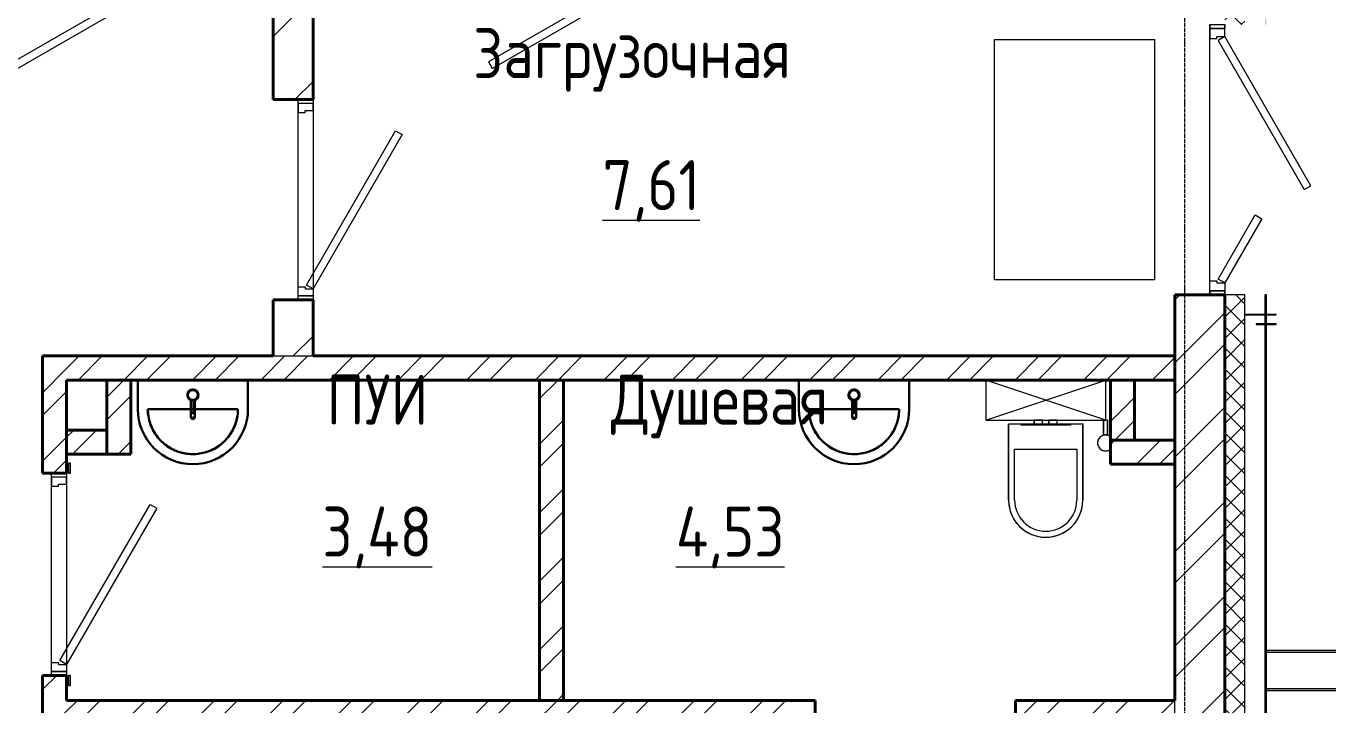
# Model space of a CAD drawing. Header units: millimetres. Extents: x 0 to 351840, y -132678 to 32417.
# Drawn here: x 341301 to 347798, y -46461 to -43071 of the extents above; entities that cross this region are included whole.
import ezdxf

# ---------------------------------------------------------------- set-up
doc = ezdxf.new("R2010")
doc.units = ezdxf.units.MM
doc.linetypes.add('BI_линия_сетки', pattern=[25, 20, -2.5, 0, -2.5])
doc.linetypes.add('BI_невидимые', pattern=[5, 3, -2])
for name, color, linetype, lineweight in [('Двери', 7, 'Continuous', 18), ('Марки помещений', 7, 'Continuous', 20), ('Оси', 7, 'Continuous', 9), ('Перекрытие', 7, 'Continuous', 18), ('Сантехника', 7, 'Continuous', 9), ('Стены внутренние', 7, 'Continuous', 18), ('Стены наружные', 7, 'Continuous', 18), ('Стены несущие', 7, 'Continuous', 18), ('Стены отделка', 7, 'Continuous', 18), ('Стены штриховка', 7, 'Continuous', 18), ('Узлы', 7, 'Continuous', 9)]:
    doc.layers.add(name, color=color, linetype=linetype, lineweight=lineweight)
doc.styles.add('GOST Common_1', font='GOST Common.ttf', dxfattribs={"width": 0.9, "height": 250})
pattern_1 = [(45, (2e-10, 1e-10), (-171.0739, 171.0739), []), (45, (114.05, 1e-10), (-171.0739, 171.0739), [])]

# ---------------------------------------------------------------- blocks, each defined once
blk = doc.blocks.new('_Двери_Металлические_Двупольная_Входная_улица-тамбур_стандарт - _дверь_ДМН_2300-1350_стандарт_П ДН-3-7647449-01 Этаж__0_000___Отделочный_')
at = {"layer": 'Двери', "color": 9, "lineweight": 9}
for p, q in [((254.8, 555), (-490, 125)), ((-470.8, 91.7), (274, 521.7)), ((274, 521.7), (254.8, 555)), ((400.3, 276.7), (419.6, 310)), ((720.8, 91.7), (400.3, 276.7)), ((419.6, 310), (740, 125)), ((-490, 125), (-530, 125)), ((-490, 125), (-470.8, 91.7)), ((-490, 85), (-490, 125)), ((-480, 85), (-490, 85)), ((-480, 50), (-480, 85)), ((740, 125), (720.8, 91.7)), ((730, 85), (740, 85)), ((730, 50), (730, 85)), ((740, 125), (780, 125)), ((740, 85), (740, 125)), ((-530, 50), (-480, 50)), ((780, 50), (730, 50))]:
    blk.add_line(p, q, dxfattribs=at)
at = {"layer": 'Двери', "color": 9, "linetype": 'BI_невидимые', "lineweight": 9}
for p, q in [((-550, 50), (-550, 125)), ((-550, 125), (-530, 125)), ((-530, 125), (-550, 125)), ((-530, 125), (-530, 50)), ((-530, 50), (-530, 125)), ((780, 50), (780, 125)), ((780, 125), (800, 125)), ((800, 125), (780, 125)), ((780, 125), (780, 50)), ((800, 125), (800, 50)), ((-530, 50), (-550, 50)), ((-550, 50), (-530, 50)), ((800, 50), (780, 50)), ((780, 50), (800, 50))]:
    blk.add_line(p, q, dxfattribs=at)
blk = doc.blocks.new('_Двери_Металлические_Однопольная_Техническая_1_3_4_8 - _дверь_ДМВ_2200-1010_П Д-24-7583663-01 Этаж__0_000___Отделочный_')
at = {"layer": 'Двери', "color": 9, "lineweight": 9}
for p, q in [((450.8, 545), (-320, 100)), ((470, 511.7), (450.8, 545)), ((-300.8, 66.7), (470, 511.7)), ((-355, 100), (-355, 25)), ((-320, 100), (-355, 100)), ((-320, 100), (-300.8, 66.7)), ((-320, 60), (-320, 100)), ((570, 100), (605, 100)), ((570, 60), (570, 100)), ((605, 100), (605, 25)), ((-355, 25), (-310, 25)), ((-310, 60), (-320, 60)), ((-310, 25), (-310, 60)), ((560, 60), (570, 60)), ((560, 25), (560, 60)), ((605, 25), (560, 25))]:
    blk.add_line(p, q, dxfattribs=at)
at = {"layer": 'Двери', "color": 9, "linetype": 'BI_невидимые', "lineweight": 9}
for p, q in [((-375, 25), (-375, 100)), ((-375, 100), (-355, 100)), ((-375, 25), (-375, 100)), ((-375, 100), (-355, 100)), ((-355, 100), (-355, 25)), ((-355, 100), (-355, 25)), ((605, 25), (605, 100)), ((605, 100), (625, 100)), ((605, 25), (605, 100)), ((605, 100), (625, 100)), ((625, 100), (625, 25)), ((625, 100), (625, 25)), ((-355, 25), (-375, 25)), ((-355, 25), (-375, 25)), ((625, 25), (605, 25)), ((625, 25), (605, 25))]:
    blk.add_line(p, q, dxfattribs=at)
blk = doc.blocks.new('_Двери_Металлические_Однопольная_Техническая_1_3_4_8 - _дверь_ДМВ_2200-1010_П Д-24_-7586755-01 Этаж__0_000___Отделочный_')
at = {"layer": 'Двери', "color": 9, "lineweight": 9}
for p, q in [((450.8, 545), (-320, 100)), ((470, 511.7), (450.8, 545)), ((-300.8, 66.7), (470, 511.7)), ((-355, 100), (-355, 25)), ((-320, 100), (-355, 100)), ((-320, 100), (-300.8, 66.7)), ((-320, 60), (-320, 100)), ((570, 100), (605, 100)), ((570, 60), (570, 100)), ((605, 100), (605, 25)), ((-355, 25), (-310, 25)), ((-310, 60), (-320, 60)), ((-310, 25), (-310, 60)), ((560, 60), (570, 60)), ((560, 25), (560, 60)), ((605, 25), (560, 25))]:
    blk.add_line(p, q, dxfattribs=at)
at = {"layer": 'Двери', "color": 9, "linetype": 'BI_невидимые', "lineweight": 9}
for p, q in [((-375, 25), (-375, 100)), ((-375, 100), (-355, 100)), ((-375, 25), (-375, 100)), ((-375, 100), (-355, 100)), ((-355, 100), (-355, 25)), ((-355, 100), (-355, 25)), ((605, 25), (605, 100)), ((605, 100), (625, 100)), ((605, 25), (605, 100)), ((605, 100), (625, 100)), ((625, 100), (625, 25)), ((625, 100), (625, 25)), ((-355, 25), (-375, 25)), ((-355, 25), (-375, 25)), ((625, 25), (605, 25)), ((625, 25), (605, 25))]:
    blk.add_line(p, q, dxfattribs=at)
blk = doc.blocks.new('_Двери_Металлическая_Однопольная_Техническая_для_гребенок - _дверь_ДМВ_2200-1010_Л Д-6_-7585613-01 Этаж__0_000___Отделочный_')
at = {"layer": 'Двери', "color": 9, "lineweight": 9}
for p, q in [((-223.6, 476.7), (-204.4, 510)), ((555.8, 26.7), (-223.6, 476.7)), ((-204.4, 510), (575, 60)), ((-380, 80), (-430, 80)), ((-430, 80), (-430, 70)), ((-430, 70), (-380, 70)), ((-380, 70), (-380, 80)), ((680, 80), (630, 80)), ((630, 80), (630, 70)), ((630, 70), (680, 70)), ((680, 70), (680, 80)), ((-325, 60), (-360, 60)), ((-360, 60), (-360, -15)), ((-325, 20), (-325, 60)), ((-315, 20), (-325, 20)), ((-315, -15), (-315, 20)), ((575, 60), (555.8, 26.7)), ((565, 20), (575, 20)), ((565, -15), (565, 20)), ((575, 60), (610, 60)), ((575, 20), (575, 60)), ((610, 60), (610, -15)), ((-360, -15), (-315, -15)), ((610, -15), (565, -15))]:
    blk.add_line(p, q, dxfattribs=at)
at = {"layer": 'Двери', "color": 9, "linetype": 'BI_невидимые', "lineweight": 9}
for p, q in [((-380, -15), (-380, 60)), ((-380, 60), (-360, 60)), ((-380, -15), (-380, 60)), ((-380, 60), (-360, 60)), ((-360, 60), (-360, -15)), ((-360, 60), (-360, -15)), ((610, -15), (610, 60)), ((610, 60), (630, 60)), ((610, -15), (610, 60)), ((610, 60), (630, 60)), ((630, 60), (630, -15)), ((630, 60), (630, -15)), ((-360, -15), (-380, -15)), ((-360, -15), (-380, -15)), ((630, -15), (610, -15)), ((630, -15), (610, -15))]:
    blk.add_line(p, q, dxfattribs=at)
blk = doc.blocks.new('_Двери_Металлические_Однопольная_Техническая_1_3_4_8 - _дверь_ДМВ_2200-1010_Л Д-4_-5650155-01 Этаж__0_000___Отделочный_')
at = {"layer": 'Двери', "color": 9, "lineweight": 9}
for p, q in [((-220, 511.7), (-200.8, 545)), ((-200.8, 545), (570, 100)), ((550.8, 66.7), (-220, 511.7)), ((-320, 100), (-355, 100)), ((-355, 100), (-355, 25)), ((-320, 60), (-320, 100)), ((570, 100), (550.8, 66.7)), ((570, 100), (605, 100)), ((570, 60), (570, 100)), ((605, 100), (605, 25)), ((-355, 25), (-310, 25)), ((-310, 60), (-320, 60)), ((-310, 25), (-310, 60)), ((560, 60), (570, 60)), ((560, 25), (560, 60)), ((605, 25), (560, 25))]:
    blk.add_line(p, q, dxfattribs=at)
at = {"layer": 'Двери', "color": 9, "linetype": 'BI_невидимые', "lineweight": 9}
for p, q in [((-375, 25), (-375, 100)), ((-375, 100), (-355, 100)), ((-375, 25), (-375, 100)), ((-375, 100), (-355, 100)), ((-355, 100), (-355, 25)), ((-355, 100), (-355, 25)), ((605, 25), (605, 100)), ((605, 100), (625, 100)), ((605, 25), (605, 100)), ((605, 100), (625, 100)), ((625, 100), (625, 25)), ((625, 100), (625, 25)), ((-355, 25), (-375, 25)), ((-355, 25), (-375, 25)), ((625, 25), (605, 25)), ((625, 25), (605, 25))]:
    blk.add_line(p, q, dxfattribs=at)
blk = doc.blocks.new('_сантехника_2D_унитаз с инсталляцией - _сантехника_2D_унитаз с инсталляцией-V53-01 Этаж__0_000___Отделочный_')
at = {"layer": 'Сантехника', "color": 9}
for p, q in [((300, 200), (-300, 200)), ((-300, 200), (-300, 0.1)), ((-300, 200), (300, 0)), ((300, 200), (-299.6, 0.1)), ((-15.3, 219.6), (-56.3, 219.6)), ((-56.3, 219.6), (-56.3, 200)), ((-56.3, 200), (-15.3, 200)), ((-15.3, 200), (-15.3, 219.6)), ((57.7, 219.6), (16.7, 219.6)), ((16.7, 219.6), (16.7, 200)), ((16.7, 200), (57.7, 200)), ((57.7, 200), (57.7, 219.6)), ((300, 0), (300, 200)), ((0, 0), (300, 0))]:
    blk.add_line(p, q, dxfattribs=at)
at = {"layer": 'Узлы', "color": 9}
for p, q in [((-184.3, 219.6), (-184.3, 599.8)), ((-184.3, 599.8), (-184.3, 219.6)), ((-154.2, 344.5), (-154.2, 599.7)), ((155.9, 599.7), (155.9, 344.5)), ((185.9, 599.8), (185.9, 219.6)), ((185.9, 219.6), (185.9, 599.8)), ((155.9, 344.5), (-154.2, 344.5)), ((-307.7, 275.8), (-307.7, 200)), ((-307.7, 200), (-307.7, 274.5)), ((-307.7, 274.5), (-287.8, 274.5)), ((-287.8, 200), (-287.8, 275.7)), ((-287.8, 274.5), (-287.8, 200)), ((-307.7, 200), (-287.8, 200)), ((185.9, 219.6), (-184.3, 219.6)), ((-184.3, 219.6), (185.9, 219.6)), ((-122.3, 224.8), (123.7, 224.8)), ((-122.3, 219.6), (-122.3, 224.8)), ((-56.3, 219.6), (-56.3, 200)), ((-15.3, 219.6), (-15.3, 200)), ((16.7, 219.6), (16.7, 200)), ((57.7, 219.6), (57.7, 200)), ((123.7, 224.8), (123.7, 219.6))]:
    blk.add_line(p, q, dxfattribs=at)
for centre, radius, start, end in [((0.8, 599.8), 185.1, 0, 180), ((0.8, 599.8), 185.1, 360, 180), ((0.9, 599.7), 155.1, 0, 180), ((-297.7, 314.5), 40, 360, 131.18482), ((-297.7, 314.5), 40, 284.37227, 129.41054), ((-297.7, 314.5), 40, 228.77273, 360), ((-297.7, 314.5), 40, 230.55186, 255.48587)]:
    blk.add_arc(centre, radius, start, end, dxfattribs=at)
blk = doc.blocks.new('ADSK_Умывальник_Полукруглый_Керамический_ГОСТ30493-96 - 2-ой величины-5720892-01 Этаж__0_000___Отделочный_')
at = {"layer": 'Сантехника', "color": 9, "lineweight": 30}
for p, q in [((10236.5, 12510), (10236.5, 12365)), ((10501.6, 12510), (10286.5, 12510)), ((10736.5, 12510), (10521.4, 12510)), ((10786.5, 12365), (10786.5, 12510))]:
    blk.add_line(p, q, dxfattribs=at)
at = {"layer": 'Сантехника', "color": 9, "lineweight": 30, "flags": 128}
blk.add_lwpolyline([(10736.5, 12510), (10736.3, 12519), (10735.8, 12528), (10734.9, 12536.9), (10733.6, 12545.8), (10732, 12554.7), (10730.1, 12563.5), (10727.7, 12572.2), (10725.1, 12580.8), (10722.1, 12589.3), (10718.7, 12597.6), (10715.1, 12605.8), (10711.1, 12613.9), (10706.8, 12621.8), (10702.1, 12629.5), (10697.2, 12637), (10692, 12644.4), (10686.5, 12651.5), (10680.7, 12658.4), (10674.6, 12665), (10668.3, 12671.4), (10661.7, 12677.5), (10654.9, 12683.4), (10647.8, 12689), (10640.5, 12694.3), (10633.1, 12699.3), (10625.4, 12704), (10617.5, 12708.4), (10609.5, 12712.5), (10601.4, 12716.3), (10593, 12719.7), (10584.6, 12722.8), (10576, 12725.6), (10567.3, 12728), (10558.6, 12730), (10549.7, 12731.7), (10540.8, 12733.1), (10531.9, 12734.1), (10522.9, 12734.7), (10513.9, 12735), (10504.9, 12734.9), (10495.9, 12734.5), (10487, 12733.7), (10478.1, 12732.5), (10469.2, 12731), (10460.4, 12729.1), (10451.7, 12726.9), (10443, 12724.3), (10434.5, 12721.4), (10426.1, 12718.2), (10417.9, 12714.6), (10409.8, 12710.7), (10401.8, 12706.5), (10394, 12701.9), (10386.5, 12697.1), (10379.1, 12691.9), (10371.9, 12686.5), (10365, 12680.7), (10358.3, 12674.8), (10351.8, 12668.5), (10345.6, 12662), (10339.6, 12655.2), (10334, 12648.2), (10328.6, 12641), (10323.5, 12633.6), (10318.7, 12626), (10314.2, 12618.2), (10310, 12610.2), (10306.2, 12602.1), (10302.7, 12593.8), (10299.5, 12585.4), (10296.7, 12576.8), (10294.2, 12568.2), (10292, 12559.5), (10290.2, 12550.6), (10288.8, 12541.8), (10287.7, 12532.8), (10286.9, 12523.8), (10286.6, 12514.9), (10286.5, 12510)], dxfattribs=at)
at = {"layer": 'Сантехника', "color": 9, "lineweight": 30}
for radius in [275, 225]:
    blk.add_arc((10511.5, 12510), radius, 0, 180, dxfattribs=at)
blk = doc.blocks.new('ADSK_Смеситель_ГОСТ25809-96 - Для умывальника_Однорукояточный-V58-01 Этаж__0_000___Отделочный_')
at = {"layer": 'Сантехника', "color": 9, "lineweight": 30}
for p, q in [((42690, 4449.8), (42690, 4391.6)), ((42694, 4450.4), (42694, 4404.7)), ((42706, 4404.7), (42706, 4450.4)), ((42710, 4391.6), (42710, 4449.8)), ((42690, 4391.6), (42690, 4368.9)), ((42690, 4368.9), (42690, 4365)), ((42694, 4404.7), (42694, 4384)), ((42694, 4384), (42695, 4384)), ((42694, 4384), (42695, 4384)), ((42695, 4404.8), (42705, 4404.8)), ((42705, 4384), (42695, 4384)), ((42705, 4384), (42706, 4384)), ((42705, 4384), (42706, 4384)), ((42706, 4384), (42706, 4404.7)), ((42710, 4368.9), (42710, 4391.6)), ((42710, 4365), (42710, 4368.9))]:
    blk.add_line(p, q, dxfattribs=at)
for radius, start, end in [(27.5, 0, 180), (27.5, 161.97695, 180), (27.5, 143.31191, 156.6878), (24.5, 0, 180), (27.5, 101.97674, 135), (27.5, 83.31162, 96.68751), (27.5, 45, 78.02263), (27.5, 23.31133, 36.68722), (27.5, 0, 18.02234), (27.5, 180, 198.02305), (27.5, 180, 258.92236), (27.5, 203.3122, 216.68809), (24.5, 180, 0), (27.5, 225, 258.02326), (24.5, 255, 259.77016), (24.5, 255, 259.77016), (24.5, 280.22984, 285), (24.5, 280.22984, 285), (27.5, 281.0769, 0), (27.5, 281.97737, 315), (27.5, 323.31278, 336.68867), (27.5, 341.97766, 0)]:
    blk.add_arc((42700, 4475), radius, start, end, dxfattribs=at)
for start_param, end_param in [(3.141593, 4.712389), (4.712389, 6.283185)]:
    blk.add_ellipse((42700, 4365), major_axis=(10, 0), ratio=0.965926, start_param=start_param, end_param=end_param, dxfattribs=at)
for points, knots in [([(42693.3, 4451.4), (42693.4, 4451.4), (42693.5, 4451.4), (42693.9, 4451.3), (42694.5, 4451.1), (42695.2, 4451), (42695.5, 4450.9)], [0.77430556, 0.77430556, 0.77430556, 0.77430556, 0.78298611, 0.79166667, 0.82638889, 0.86111111, 0.86111111, 0.86111111, 0.86111111]), ([(42704.5, 4450.9), (42704.8, 4451), (42705.3, 4451.1), (42705.9, 4451.2), (42706.3, 4451.3), (42706.5, 4451.4), (42706.6, 4451.4)], [0.13888889, 0.13888889, 0.13888889, 0.13888889, 0.16666667, 0.19444444, 0.20833333, 0.22222222, 0.22222222, 0.22222222, 0.22222222]), ([(42695, 4395.3), (42693.5, 4394.9), (42691.6, 4394.1), (42690.2, 4392.7), (42690, 4392), (42690, 4391.6)], [0.1666667, 0.1666667, 0.1666667, 0.1666667, 0.3333333, 0.4166667, 0.5, 0.5, 0.5, 0.5]), ([(42700, 4361.8), (42699.1, 4361.8), (42697.8, 4361.9), (42696.2, 4362.3), (42695, 4362.7), (42694.1, 4363.2), (42693.4, 4363.6), (42692.8, 4364), (42692, 4364.6), (42691.4, 4365.2), (42691, 4365.8), (42690.8, 4366.2), (42690.5, 4366.6), (42690.3, 4367.1), (42690.2, 4367.5), (42690.1, 4368), (42690, 4368.4), (42690, 4368.7), (42690, 4368.9)], [0, 0, 0, 0, 0.0833333, 0.125, 0.1666667, 0.2083333, 0.2291667, 0.25, 0.2916667, 0.3333333, 0.3541667, 0.375, 0.3958333, 0.4166667, 0.4375, 0.4583333, 0.4791667, 0.5, 0.5, 0.5, 0.5]), ([(42694, 4404.3), (42694, 4404.3), (42694, 4404.3), (42694.1, 4404.3), (42694.3, 4404.2), (42694.6, 4404.2), (42694.8, 4404.2), (42695, 4404.2)], [0, 0, 0, 0, 0.166667, 0.333333, 0.5, 0.666667, 1, 1, 1, 1]), ([(42710, 4368.9), (42710, 4368.7), (42710, 4368.4), (42709.9, 4368), (42709.8, 4367.5), (42709.7, 4367.1), (42709.5, 4366.6), (42709.2, 4366.2), (42709, 4365.8), (42708.7, 4365.3), (42708.3, 4364.9), (42707.8, 4364.4), (42707.2, 4364), (42706.6, 4363.6), (42705.9, 4363.2), (42705, 4362.7), (42703.8, 4362.3), (42702.2, 4361.9), (42700.9, 4361.8), (42700, 4361.8)], [0.5, 0.5, 0.5, 0.5, 0.5208333, 0.5416667, 0.5625, 0.5833333, 0.6041667, 0.625, 0.6458333, 0.6666667, 0.6875, 0.7083333, 0.75, 0.7708333, 0.7916667, 0.8333333, 0.875, 0.9166667, 1, 1, 1, 1]), ([(42706, 4404.7), (42706, 4404.7), (42706, 4404.8), (42705.9, 4404.8), (42705.7, 4404.8), (42705.4, 4404.8), (42705.2, 4404.8), (42705, 4404.8)], [0, 0, 0, 0, 0.166667, 0.333333, 0.5, 0.666667, 1, 1, 1, 1])]:
    blk.add_open_spline(points, degree=3, knots=knots, dxfattribs=at)
for points in [[(42694, 4450.4), (42694.1, 4450.4), (42694.1, 4450.4), (42694.3, 4450.4), (42694.5, 4450.4), (42694.7, 4450.3), (42694.9, 4450.3), (42695, 4450.3)], [(42694.1, 4449.9), (42694.1, 4449.9), (42694, 4450), (42694, 4450), (42694, 4450)], [(42695, 4450.3), (42696.7, 4450), (42700, 4449.6), (42703.3, 4450), (42705, 4450.3)], [(42705, 4450.3), (42705.1, 4450.3), (42705.3, 4450.3), (42705.5, 4450.4), (42705.7, 4450.4), (42705.9, 4450.4), (42705.9, 4450.4), (42706, 4450.4)], [(42706, 4450), (42706, 4450), (42706, 4450), (42706, 4450)], [(42695, 4404.8), (42694.8, 4404.8), (42694.5, 4404.8), (42694.1, 4404.8), (42694, 4404.8), (42694, 4404.7)], [(42705, 4404.2), (42705.2, 4404.2), (42705.5, 4404.2), (42705.9, 4404.3), (42706, 4404.3), (42706, 4404.3)], [(42710, 4391.6), (42710, 4392), (42709.8, 4392.7), (42708.8, 4393.8), (42707.2, 4394.7), (42705.8, 4395.1), (42705, 4395.3)]]:
    blk.add_open_spline(points, degree=3, dxfattribs=at)
blk = doc.blocks.new('A$C13a22a9d')
at = {"layer": 'Стены внутренние', "lineweight": 9}
h = blk.add_hatch(dxfattribs=at)
h.set_pattern_fill('FP_35', color=9, style=0, pattern_type=2)
h.set_pattern_definition([(0, (2e-10, 1e-10), (1625.6, 406.4), [67.056, -1152.144, 67.056, -1152.144, -6502.4]), (0, (2e-10, 1e-10), (1625.6, 406.4), [-2438.4, 67.056, -2371.344, 67.056, -1152.144, -2844.8]), (0, (2e-10, 1e-10), (1625.6, 406.4), [-6096, 67.056, -745.744, 67.056, -1964.944]), (120, (609.6, 203.2), (-1164.7527, 1204.611), [67.056, -1152.144, 67.056, -1152.144, -6502.4]), (120, (609.6, 203.2), (-1164.7527, 1204.611), [-2438.4, 67.056, -2371.344, 67.056, -1152.144, -2844.8]), (120, (609.6, 203.2), (-1164.7527, 1204.611), [-6096, 67.056, -745.744, 67.056, -1964.944]), (240, (812.8, 1016), (-460.8473, -1611.011), [67.056, -1152.144, 67.056, -1152.144, -6502.4]), (240, (812.8, 1016), (-460.8473, -1611.011), [-2438.4, 67.056, -2371.344, 67.056, -1152.144, -2844.8]), (240, (812.8, 1016), (-460.8473, -1611.011), [-6096, 67.056, -745.744, 67.056, -1964.944])])
h.paths.add_polyline_path([(43300, 4670), (43300, 4950), (43100, 4950), (43100, 4670), (43281.2, 4670)])
h.paths.add_polyline_path([(43100, 5950), (43300, 5950), (43300, 6550), (43100, 6550), (43100, 6428.3)])
h.paths.add_polyline_path([(43100, 6750), (43300, 6750), (43300, 9650), (43100, 9650), (43100, 8714)])
h = blk.add_hatch(dxfattribs=at)
h.set_pattern_fill('FP_36', color=9, style=0, pattern_type=2)
h.set_pattern_definition([(45, (2e-10, 1e-10), (-212.132, 212.132), [])])
h.paths.add_polyline_path([(43300, 4670), (43300, 4950), (43100, 4950), (43100, 4670), (43281.2, 4670)])
h.paths.add_polyline_path([(43100, 5950), (43300, 5950), (43300, 6550), (43100, 6550), (43100, 6428.3)])
h.paths.add_polyline_path([(43100, 6750), (43300, 6750), (43300, 9650), (43100, 9650), (43100, 8714)])
h = blk.add_hatch(dxfattribs=at)
h.set_pattern_fill('FP_42', color=9, style=0, pattern_type=2)
h.set_pattern_definition(pattern_1)
h.paths.add_polyline_path([(41950, 2830), (42070, 2830), (42070, 3075), (41950, 3075)])
h.paths.add_polyline_path([(42070, 4085), (42070, 4670), (41950, 4670), (41950, 4085)])
h = blk.add_hatch(dxfattribs=at)
h.set_pattern_fill('FP_42', color=9, style=0, pattern_type=2)
h.set_pattern_definition(pattern_1)
h.paths.add_polyline_path([(47600, 4550), (47600, 4670), (42070, 4670), (42070, 4550), (47424.9, 4550)])
h = blk.add_hatch(dxfattribs=at)
h.set_pattern_fill('FP_42', color=9, style=0, pattern_type=2)
h.set_pattern_definition(pattern_1)
h.paths.add_polyline_path([(42270, 4180), (42390, 4180), (42390, 4550), (42270, 4550)])
h = blk.add_hatch(dxfattribs=at)
h.set_pattern_fill('FP_42', color=9, style=0, pattern_type=2)
h.set_pattern_definition(pattern_1)
h.paths.add_polyline_path([(44430, 2950), (44550, 2950), (44550, 4550), (44430, 4550), (44430, 4142.7)])
h = blk.add_hatch(dxfattribs=at)
h.set_pattern_fill('FP_42', color=9, style=0, pattern_type=2)
h.set_pattern_definition(pattern_1)
h.paths.add_polyline_path([(47280, 4250), (47400, 4250), (47400, 4550), (47280, 4550)])
h = blk.add_hatch(dxfattribs=at)
h.set_pattern_fill('FP_42', color=9, style=0, pattern_type=2)
h.set_pattern_definition(pattern_1)
h.paths.add_polyline_path([(42070, 4180), (42270, 4180), (42270, 4300), (42070, 4300)])
h = blk.add_hatch(dxfattribs=at)
h.set_pattern_fill('FP_42', color=9, style=0, pattern_type=2)
h.set_pattern_definition(pattern_1)
h.paths.add_polyline_path([(47280, 4130), (47600, 4130), (47600, 4250), (47280, 4250), (47280, 4142.7)])
h = blk.add_hatch(dxfattribs=at)
h.set_pattern_fill('FP_42', color=9, style=0, pattern_type=2)
h.set_pattern_definition(pattern_1)
h.paths.add_polyline_path([(47600, 2830), (47600, 2950), (46805, 2950), (46805, 2830)])
h.paths.add_polyline_path([(45805, 2830), (45805, 2950), (42070, 2950), (42070, 2830), (42820.8, 2830)])
at = {"layer": 'Стены наружные'}
h = blk.add_hatch(color=9, dxfattribs=at)
h.paths.add_polyline_path([(48058, -408.2), (48058, 650), (48050, 650), (48050, -408.2)])
h.paths.add_polyline_path([(48058, 2650), (48058, 4975), (48050, 4975), (48050, 2650)])
h.paths.add_polyline_path([(48058, 6325), (48058, 11075), (48050, 11075), (48050, 6325)])
h.paths.add_polyline_path([(48058, 13075), (48058, 14300), (48050, 14300), (48050, 13075)])
h.paths.add_polyline_path([(48058, 15100), (48058, 28708), (48050, 28708), (48050, 15100)])
at = {"layer": 'Стены наружные', "lineweight": 9}
h = blk.add_hatch(dxfattribs=at)
h.set_pattern_fill('FP_50', color=9, style=0, pattern_type=2)
h.set_pattern_definition([(45, (2e-10, 1e-10), (-53.03301, 53.03301), []), (135, (2e-10, 1e-10), (-53.03301, -53.03301), [])])
h.paths.add_polyline_path([(47850, -300), (47950, -300), (47950, 650), (47850, 650), (47850, -200)])
h.paths.add_polyline_path([(47950, 2650), (47950, 4975), (47850, 4975), (47850, 2650)])
h.paths.add_polyline_path([(47950, 6325), (47950, 11075), (47850, 11075), (47850, 6325)])
h.paths.add_polyline_path([(47950, 13075), (47950, 14300), (47850, 14300), (47850, 13075)])
h.paths.add_polyline_path([(47950, 15100), (47950, 28500), (47850, 28500), (47850, 15100)])
h = blk.add_hatch(dxfattribs=at)
h.set_pattern_fill('FP_37', color=9, angle=225, style=0, pattern_type=2)
h.set_pattern_definition([(45, (2e-10, 1e-10), (-235.7317, 235.7317), []), (45, (157.15, 1e-10), (-235.7317, 235.7317), [])])
h.paths.add_polyline_path([(47850, 200), (47850, 650), (47600, 650), (47600, 200)])
h.paths.add_polyline_path([(47600, 2650), (47850, 2650), (47850, 4975), (47600, 4975), (47600, 2830)])
h.paths.add_polyline_path([(47850, 6325), (47850, 7700), (47600, 7700), (47600, 6325)])
at = {"layer": 'Стены наружные'}
for points in [[(47950, 4875), (48106.3, 4875.1), (48106.3, 4877.6), (47950, 4877.5)], [(48006.8, 4827.6), (48106.3, 4827.6), (48106.3, 4830.1), (48006.8, 4830.1)], [(50187.4, 3192), (52087.1, 3192), (52087.1, 3200), (48058, 3200), (48058, 3192)], [(48058, 3000), (52271.1, 3000), (52271.1, 3008), (48058, 3008)]]:
    blk.add_hatch(color=9, dxfattribs=at).paths.add_polyline_path(points)
at = {"layer": 'Оси', "color": 9, "linetype": 'BI_линия_сетки'}
blk.add_line((47650, -3627.3), (47650, 29372.3), dxfattribs=at)
at = {"layer": 'Перекрытие', "color": 9, "lineweight": 9}
for p, q in [((47775, 4995), (47775, 6305)), ((46700, 5050), (46700, 6250)), ((46700, 6250), (47500, 6250)), ((47500, 6250), (47500, 5050)), ((43225, 4950), (43225, 5950)), ((43300, 5950), (43300, 4950)), ((47500, 5050), (46700, 5050)), ((41995, 3075), (41995, 4085)), ((42070, 4085), (42070, 3075))]:
    blk.add_line(p, q, dxfattribs=at)
at = {"layer": 'Стены несущие', "color": 9, "lineweight": 40}
for p, q in [((43100, 6550), (43100, 5950)), ((43300, 5950), (43300, 6550)), ((43100, 5950), (43300, 5950)), ((43300, 4950), (43100, 4950)), ((43100, 4950), (43100, 4670)), ((43300, 4670), (43300, 4950)), ((47600, 4975), (47600, 2950)), ((47850, 4975), (47600, 4975)), ((47850, 2650), (47850, 4975)), ((43100, 4670), (41950, 4670)), ((41950, 4670), (41950, 4085)), ((47600, 4670), (43300, 4670)), ((42070, 4550), (47600, 4550)), ((42070, 4085), (42070, 4550)), ((42270, 4550), (42270, 4180)), ((42390, 4180), (42390, 4550)), ((44430, 4550), (44430, 2950)), ((44550, 2950), (44550, 4550)), ((47280, 4550), (47280, 4130)), ((47400, 4250), (47400, 4550)), ((42270, 4300), (42070, 4300)), ((47600, 4250), (47280, 4250)), ((42070, 4180), (42390, 4180)), ((47280, 4130), (47600, 4130)), ((41950, 4085), (42070, 4085)), ((41950, 3075), (41950, 2550)), ((42070, 3075), (41950, 3075)), ((42070, 2950), (42070, 3075)), ((45805, 2950), (42070, 2950)), ((45805, 2830), (45805, 2950)), ((47600, 2950), (46805, 2950)), ((46805, 2950), (46805, 2830))]:
    blk.add_line(p, q, dxfattribs=at)
at = {"layer": 'Стены отделка', "color": 9, "lineweight": 9}
for p, q in [((47950, 4975), (47850, 4975)), ((47950, 2650), (47950, 4975)), ((48058, 4975), (48050, 4975)), ((48050, 4975), (48050, 2650)), ((48058, 2650), (48058, 4975)), ((48106.3, 4877.6), (47950, 4877.5)), ((47950, 4877.5), (47950, 4875)), ((47950, 4875), (48106.3, 4875.1)), ((48106.3, 4875.1), (48106.3, 4877.6)), ((48106.3, 4830.1), (48006.8, 4830.1)), ((48006.8, 4830.1), (48006.8, 4827.6)), ((48006.8, 4827.6), (48106.3, 4827.6)), ((48106.3, 4827.6), (48106.3, 4830.1)), ((52087.1, 3200), (48058, 3200)), ((48058, 3192), (52087.1, 3192)), ((52271.1, 3008), (48058, 3008)), ((48058, 3000), (52279.1, 3000))]:
    blk.add_line(p, q, dxfattribs=at)
at = {"layer": 'Стены штриховка', "color": 9}
for p, q in [((43100, 4670), (43300, 4670)), ((47600, 2830), (47600, 2950))]:
    blk.add_line(p, q, dxfattribs=at)
at = {"layer": 'Двери', "color": 9}
for name, p, rotation in [('_Двери_Металлические_Однопольная_Техническая_1_3_4_8 - _дверь_ДМВ_2200-1010_П Д-24-7583663-01 Этаж__0_000___Отделочный_', (42275, 6650), 180), ('_Двери_Металлические_Однопольная_Техническая_1_3_4_8 - _дверь_ДМВ_2200-1010_П Д-24_-7586755-01 Этаж__0_000___Отделочный_', (44645, 6650), 180), ('_Двери_Металлические_Двупольная_Входная_улица-тамбур_стандарт - _дверь_ДМН_2300-1350_стандарт_П ДН-3-7647449-01 Этаж__0_000___Отделочный_', (47725, 5775), 269.9999999999999), ('_Двери_Металлические_Однопольная_Техническая_1_3_4_8 - _дверь_ДМВ_2200-1010_Л Д-4_-5650155-01 Этаж__0_000___Отделочный_', (43200, 5575), 270), ('_Двери_Металлическая_Однопольная_Техническая_для_гребенок - _дверь_ДМВ_2200-1010_Л Д-6_-7585613-01 Этаж__0_000___Отделочный_', (42010, 3705), 269.9999999999992)]:
    blk.add_blockref(name, p, dxfattribs=dict(at, rotation=rotation))
at = {"layer": 'Сантехника', "color": 9}
for name, p, rotation in [('ADSK_Умывальник_Полукруглый_Керамический_ГОСТ30493-96 - 2-ой величины-5720892-01 Этаж__0_000___Отделочный_', (53211.5, 16915), 180), ('ADSK_Умывальник_Полукруглый_Керамический_ГОСТ30493-96 - 2-ой величины-5720892-01 Этаж__0_000___Отделочный_', (56511.5, 16915), 180), ('_сантехника_2D_унитаз с инсталляцией - _сантехника_2D_унитаз с инсталляцией-V53-01 Этаж__0_000___Отделочный_', (46956.9, 4550), 180.0235570039932)]:
    blk.add_blockref(name, p, dxfattribs=dict(at, rotation=rotation))
for p in [(0, 0), (3300, 0)]:
    blk.add_blockref('ADSK_Смеситель_ГОСТ25809-96 - Для умывальника_Однорукояточный-V58-01 Этаж__0_000___Отделочный_', p, dxfattribs=at)
at = {"layer": 'Марки помещений', "color": 9, "lineweight": 9, "char_height": 250, "attachment_point": 1, "style": 'GOST Common_1'}
for s, insert, width in [('Загрузочная', (44098.8, 6307.2), 2186.202), ('\\L7,61', (44744.6, 5648.1), 620.506), ('ПУИ', (43367, 4577.2), 649.367), ('Душевая', (44786.3, 4577.2), 1486.329), ('\\L3,48', (43346.3, 3918.1), 699.873), ('\\L4,53', (45110.8, 3918.1), 699.873)]:
    blk.add_mtext(s, dxfattribs=dict(at, insert=insert, width=width))

msp = doc.modelspace()

# ---------------------------------------------------------------- block references
msp.add_blockref('A$C13a22a9d', (299433.4, -49388.2))

doc.saveas('drawing.dxf')
